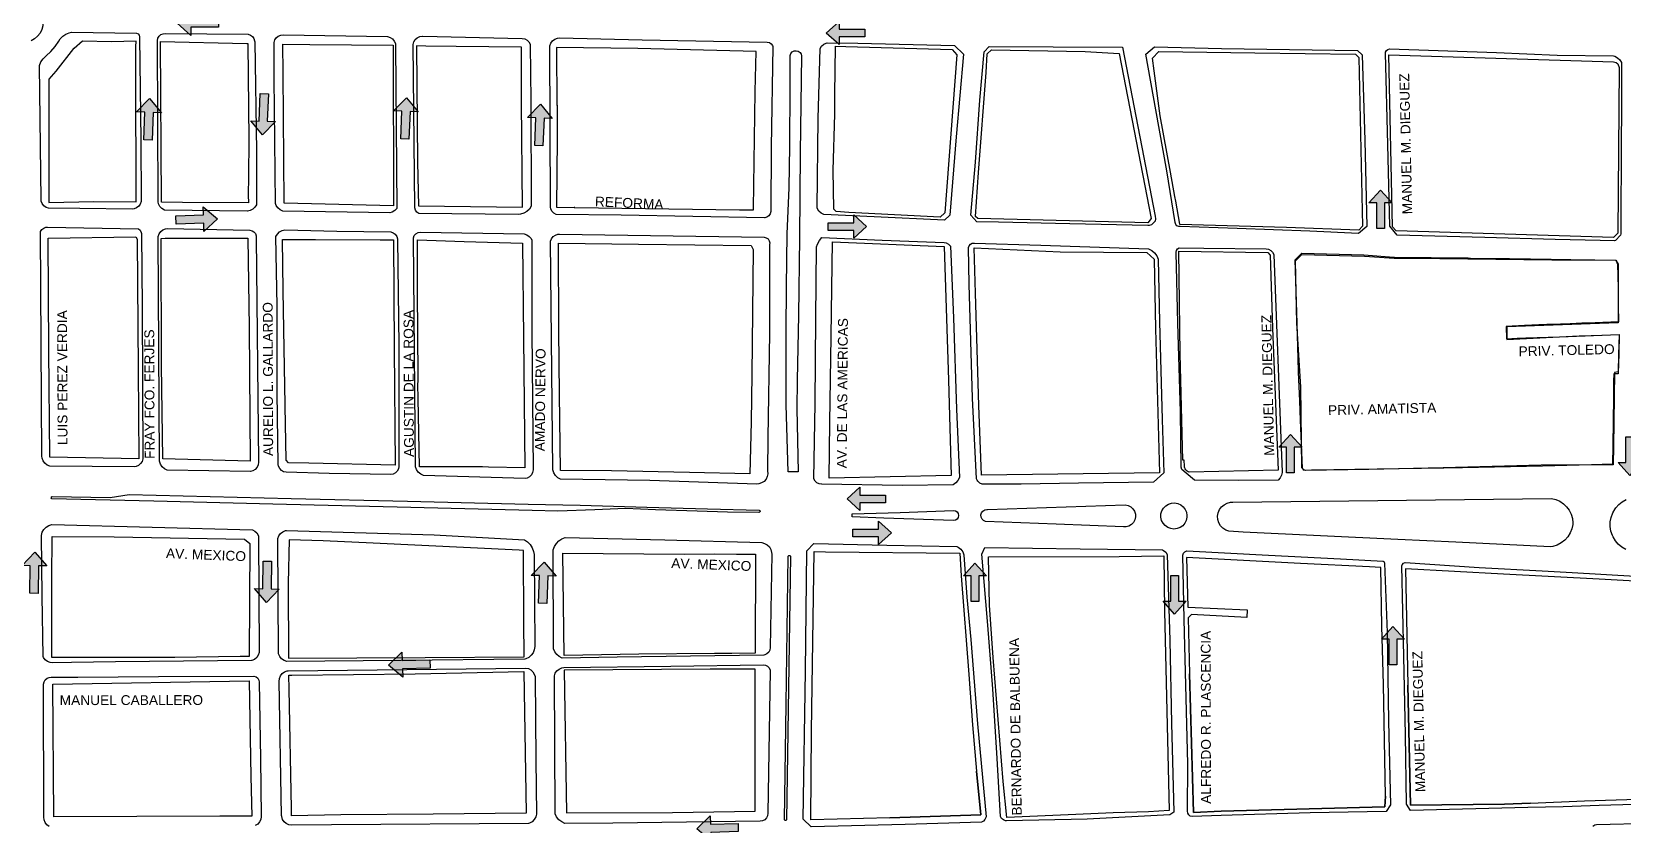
# Model space of a CAD drawing. Header units: metres. Extents: x 668617 to 675126, y 2286318 to 2293677.
# Drawn here: x 672761 to 673570, y 2291680 to 2292084 of the extents above; entities that cross this region are included whole.
import ezdxf

# ---------------------------------------------------------------- set-up
doc = ezdxf.new("R2010")
doc.units = ezdxf.units.M
doc.header["$MEASUREMENT"] = 0
for name, color, linetype in [('0_SENTIDO-VIAL', 30, 'Continuous'), ('DMTG-BANQUETA', 252, 'Continuous'), ('DMTG-CAMELLON', 252, 'Continuous'), ('DMTG-GLORIETA', 252, 'Continuous'), ('DMTG-MANZANA', 253, 'Continuous'), ('DMTG-NOM-CALLES', 251, 'Continuous'), ('DMTG-TRAZA-BASE', 7, 'Continuous'), ('DMTG_SECCIONES_VIALES', 250, 'Continuous')]:
    doc.layers.add(name, color=color, linetype=linetype)
doc.styles.get("Standard").update_dxf_attribs({"font": 'arial.ttf'})

# ---------------------------------------------------------------- blocks, each defined once
blk = doc.blocks.new('traza_base_proyecto')
at = {"layer": '0_SENTIDO-VIAL'}
for points in [[(1298.88, -565.04), (1284.83, -565.03), (1284.83, -569.24), (1277.81, -562.91), (1284.84, -556.6), (1284.83, -560.81), (1298.88, -560.83)], [(1627.63, -569.9), (1614.56, -569.9), (1614.56, -573.82), (1608.03, -567.94), (1614.56, -562.05), (1614.56, -565.98), (1627.63, -565.98)], [(1627.63, -569.9), (1614.56, -569.9), (1614.56, -573.82), (1608.03, -567.94), (1614.56, -562.05), (1614.56, -565.98), (1627.63, -565.98)], [(1324.21, -598.86), (1323.68, -612.89), (1327.89, -613.06), (1321.3, -619.83), (1315.26, -612.57), (1319.47, -612.73), (1320, -598.7)], [(1260.81, -622.31), (1261.35, -608.27), (1257.14, -608.11), (1263.72, -601.33), (1269.77, -608.59), (1265.56, -608.43), (1265.02, -622.47)], [(1391.53, -621.83), (1392.06, -607.8), (1387.85, -607.63), (1394.44, -600.86), (1400.49, -608.12), (1396.28, -607.96), (1395.74, -621.99)], [(1459.7, -625.13), (1460.24, -611.09), (1456.03, -610.93), (1462.61, -604.15), (1468.66, -611.41), (1464.45, -611.25), (1463.91, -625.29)], [(1888.02, -667.52), (1888.02, -654.45), (1884.1, -654.45), (1889.98, -647.92), (1895.86, -654.45), (1891.94, -654.45), (1891.94, -667.52)], [(1888.02, -667.52), (1888.02, -654.45), (1884.1, -654.45), (1889.98, -647.92), (1895.86, -654.45), (1891.94, -654.45), (1891.94, -667.52)], [(1277.15, -660.98), (1291.19, -660.56), (1291.06, -656.35), (1298.27, -662.46), (1291.44, -668.98), (1291.32, -664.77), (1277.28, -665.19)], [(1608.92, -664.49), (1621.99, -664.49), (1621.99, -660.56), (1628.53, -666.45), (1621.99, -672.33), (1621.99, -668.41), (1608.92, -668.41)], [(1608.92, -664.49), (1621.99, -664.49), (1621.99, -660.56), (1628.53, -666.45), (1621.99, -672.33), (1621.99, -668.41), (1608.92, -668.41)], [(1842.19, -791.91), (1842.19, -778.84), (1838.27, -778.84), (1844.15, -772.3), (1850.03, -778.84), (1846.11, -778.84), (1846.11, -791.91)], [(1842.19, -791.91), (1842.19, -778.84), (1838.27, -778.84), (1844.15, -772.3), (1850.03, -778.84), (1846.11, -778.84), (1846.11, -791.91)], [(2018.72, -773.55), (2018.72, -786.62), (2022.64, -786.62), (2016.76, -793.15), (2010.88, -786.62), (2014.8, -786.62), (2014.8, -773.55)], [(2018.72, -773.55), (2018.72, -786.62), (2022.64, -786.62), (2016.76, -793.15), (2010.88, -786.62), (2014.8, -786.62), (2014.8, -773.55)], [(1638.22, -807.05), (1625.15, -807.05), (1625.15, -810.97), (1618.62, -805.09), (1625.15, -799.21), (1625.15, -803.13), (1638.22, -803.13)], [(1638.22, -807.05), (1625.15, -807.05), (1625.15, -810.97), (1618.62, -805.09), (1625.15, -799.21), (1625.15, -803.13), (1638.22, -803.13)], [(1621.53, -820.44), (1634.6, -820.44), (1634.6, -816.51), (1641.14, -822.4), (1634.6, -828.28), (1634.6, -824.36), (1621.53, -824.36)], [(1621.53, -820.44), (1634.6, -820.44), (1634.6, -816.51), (1641.14, -822.4), (1634.6, -828.28), (1634.6, -824.36), (1621.53, -824.36)], [(1202.89, -853.18), (1203.11, -839.14), (1198.9, -839.07), (1205.33, -832.15), (1211.54, -839.27), (1207.32, -839.2), (1207.11, -853.25)], [(1325.82, -836.88), (1325.56, -850.92), (1329.78, -851), (1323.33, -857.91), (1317.14, -850.77), (1321.35, -850.85), (1321.6, -836.8)], [(1461.63, -858.23), (1462.16, -844.19), (1457.95, -844.03), (1464.54, -837.25), (1470.58, -844.51), (1466.37, -844.35), (1465.84, -858.39)], [(1681.68, -857.4), (1681.68, -844.33), (1677.75, -844.33), (1683.64, -837.8), (1689.52, -844.33), (1685.6, -844.33), (1685.6, -857.4)], [(1681.68, -857.4), (1681.68, -844.33), (1677.75, -844.33), (1683.64, -837.8), (1689.52, -844.33), (1685.6, -844.33), (1685.6, -857.4)], [(1787.2, -844.1), (1787.2, -857.17), (1791.12, -857.17), (1785.23, -863.71), (1779.35, -857.17), (1783.27, -857.17), (1783.27, -844.1)], [(1787.2, -844.1), (1787.2, -857.17), (1791.12, -857.17), (1785.23, -863.71), (1779.35, -857.17), (1783.27, -857.17), (1783.27, -844.1)], [(1894.3, -889.65), (1894.3, -876.58), (1890.38, -876.58), (1896.26, -870.05), (1902.14, -876.58), (1898.22, -876.58), (1898.22, -889.65)], [(1894.3, -889.65), (1894.3, -876.58), (1890.38, -876.58), (1896.26, -870.05), (1902.14, -876.58), (1898.22, -876.58), (1898.22, -889.65)], [(1406.46, -891.2), (1392.42, -891.62), (1392.55, -895.83), (1385.34, -889.72), (1392.17, -883.19), (1392.29, -887.41), (1406.33, -886.99)], [(1563.26, -974.5), (1549.22, -974.92), (1549.35, -979.14), (1542.14, -973.03), (1548.97, -966.5), (1549.1, -970.71), (1563.14, -970.29)]]:
    blk.add_hatch(color=256, dxfattribs=at).paths.add_polyline_path(points)
for points in [[(1298.88, -565.04), (1284.83, -565.03), (1284.83, -569.24), (1277.81, -562.91), (1284.84, -556.6), (1284.83, -560.81), (1298.88, -560.83)], [(1614.56, -569.9), (1614.56, -573.82), (1608.03, -567.94), (1614.56, -562.05), (1614.56, -565.98), (1627.63, -565.98), (1627.63, -569.9)], [(1324.21, -598.86), (1323.68, -612.89), (1327.89, -613.06), (1321.3, -619.83), (1315.26, -612.57), (1319.47, -612.73), (1320, -598.7)], [(1260.81, -622.31), (1261.35, -608.27), (1257.14, -608.11), (1263.72, -601.33), (1269.77, -608.59), (1265.56, -608.43), (1265.02, -622.47)], [(1391.53, -621.83), (1392.06, -607.8), (1387.85, -607.63), (1394.44, -600.86), (1400.49, -608.12), (1396.28, -607.96), (1395.74, -621.99)], [(1459.7, -625.13), (1460.24, -611.09), (1456.03, -610.93), (1462.61, -604.15), (1468.66, -611.41), (1464.45, -611.25), (1463.91, -625.29)], [(1891.94, -667.52), (1888.02, -667.52), (1888.02, -654.45), (1884.1, -654.45), (1889.98, -647.92), (1895.86, -654.45), (1891.94, -654.45)], [(1277.15, -660.98), (1291.19, -660.56), (1291.06, -656.35), (1298.27, -662.46), (1291.44, -668.98), (1291.32, -664.77), (1277.28, -665.19)], [(1621.99, -664.49), (1621.99, -660.56), (1628.53, -666.45), (1621.99, -672.33), (1621.99, -668.41), (1608.92, -668.41), (1608.92, -664.49)], [(1846.11, -791.91), (1842.19, -791.91), (1842.19, -778.84), (1838.27, -778.84), (1844.15, -772.3), (1850.03, -778.84), (1846.11, -778.84)], [(2018.72, -786.62), (2022.64, -786.62), (2016.76, -793.15), (2010.88, -786.62), (2014.8, -786.62), (2014.8, -773.55), (2018.72, -773.55)], [(1625.15, -807.05), (1625.15, -810.97), (1618.62, -805.09), (1625.15, -799.21), (1625.15, -803.13), (1638.22, -803.13), (1638.22, -807.05)], [(1634.6, -820.44), (1634.6, -816.51), (1641.14, -822.4), (1634.6, -828.28), (1634.6, -824.36), (1621.53, -824.36), (1621.53, -820.44)], [(1203.11, -839.14), (1198.9, -839.07), (1205.33, -832.15), (1211.54, -839.27), (1207.32, -839.2), (1207.11, -853.25), (1202.89, -853.18)], [(1325.56, -850.92), (1329.78, -851), (1323.33, -857.91), (1317.14, -850.77), (1321.35, -850.85), (1321.6, -836.8), (1325.82, -836.88)], [(1462.16, -844.19), (1457.95, -844.03), (1464.54, -837.25), (1470.58, -844.51), (1466.37, -844.35), (1465.84, -858.39), (1461.63, -858.23)], [(1685.6, -857.4), (1681.68, -857.4), (1681.68, -844.33), (1677.75, -844.33), (1683.64, -837.8), (1689.52, -844.33), (1685.6, -844.33)], [(1783.27, -844.1), (1787.2, -844.1), (1787.2, -857.17), (1791.12, -857.17), (1785.23, -863.71), (1779.35, -857.17), (1783.27, -857.17)], [(1898.22, -889.65), (1894.3, -889.65), (1894.3, -876.58), (1890.38, -876.58), (1896.26, -870.05), (1902.14, -876.58), (1898.22, -876.58)], [(1392.55, -895.83), (1385.34, -889.72), (1392.17, -883.19), (1392.29, -887.41), (1406.33, -886.99), (1406.46, -891.2), (1392.42, -891.62)], [(1563.26, -974.5), (1549.22, -974.92), (1549.35, -979.14), (1542.14, -973.03), (1548.97, -966.5), (1549.1, -970.71), (1563.14, -970.29)]]:
    blk.add_lwpolyline(points, close=True, dxfattribs=at)
at = {"layer": 'DMTG-BANQUETA', "linetype": 'Continuous', "lineweight": 25}
for points in [[(1255.91, -657.45, 0), (1254.91, -657.56, 0), (1228.32, -657.31, 0), (1212.44, -657.17, 0), (1211.13, -656.69, 0), (1210.02, -655.87, 0), (1209.19, -654.76, 0), (1208.7, -653.46, 0), (1208.62, -652.94, 0), (1207.79, -584.48, 0), (1208.52, -582.67, 0), (1209.61, -581.04, 0), (1211, -579.67, 0), (1211.14, -579.56, 0), (1213.59, -577.36, 0), (1215.76, -574.87, 0), (1217.63, -572.16, 0), (1218.34, -570.91, 0), (1219.62, -569.55, 0), (1221.16, -568.49, 0), (1222.89, -567.78, 0), (1224.12, -567.52, 0), (1257.11, -567.99, 0), (1257.94, -568.36, 0), (1258.5, -569.04, 0), (1258.72, -569.91, 0), (1258.71, -570.19, 0), (1259.29, -622.47, 0), (1259.46, -653.72, 0), (1259.03, -655.01, 0), (1258.25, -656.12, 0), (1257.19, -656.96, 0)], [(1313.62, -658.57, 0), (1313.47, -658.58, 0), (1271.3, -658.1, 0), (1270.06, -657.34, 0), (1269.07, -656.27, 0), (1268.4, -654.98, 0), (1268.13, -653.83, 0), (1267.76, -571.77, 0), (1268, -570.58, 0), (1268.6, -569.53, 0), (1269.52, -568.74, 0), (1270.64, -568.28, 0), (1271.85, -568.22, 0), (1271.89, -568.22, 0), (1313.97, -568.57, 0), (1315.15, -568.95, 0), (1316.15, -569.69, 0), (1316.86, -570.7, 0), (1317.22, -571.87, 0), (1317.25, -572.49, 0), (1318.11, -628.16, 0), (1318.13, -655.41, 0), (1317.38, -656.65, 0), (1316.32, -657.62, 0), (1315.03, -658.29, 0)], [(1387.23, -659.07, 0), (1385.94, -659.43, 0), (1331.6, -658.71, 0), (1330.21, -658.01, 0), (1329.05, -656.97, 0), (1328.19, -655.68, 0), (1327.84, -654.79, 0), (1327.19, -590.87, 0), (1327.1, -572.71, 0), (1327.48, -571.44, 0), (1328.22, -570.34, 0), (1329.26, -569.51, 0), (1330.49, -569.02, 0), (1331.66, -568.91, 0), (1384.84, -569.76, 0), (1386.19, -570.17, 0), (1387.32, -570.94, 0), (1388.22, -572, 0), (1388.8, -573.28, 0), (1388.95, -574.04, 0), (1389.6, -657.25, 0), (1388.54, -658.32, 0)], [(1452.44, -660.12, 0), (1451.23, -660.27, 0), (1400.69, -659.84, 0), (1399.69, -659.08, 0), (1399, -658.05, 0), (1398.69, -656.86, 0), (1398.65, -656.73, 0), (1397.85, -573.8, 0), (1398.2, -572.46, 0), (1398.94, -571.27, 0), (1399.95, -570.34, 0), (1401.2, -569.74, 0), (1402.57, -569.52, 0), (1402.83, -569.52, 0), (1402.85, -569.52, 0), (1453.39, -570.71, 0), (1454.69, -570.95, 0), (1455.83, -571.57, 0), (1456.74, -572.5, 0), (1457.33, -573.67, 0), (1457.4, -573.9, 0), (1457.69, -602.45, 0), (1457.97, -656.12, 0), (1456.97, -657.56, 0), (1455.69, -658.75, 0), (1454.13, -659.62, 0)], [(1576.71, -661.98, 0), (1576.52, -662, 0), (1503.72, -660.72, 0), (1470.6, -660.31, 0), (1469.45, -659.71, 0), (1468.54, -658.79, 0), (1467.96, -657.62, 0), (1467.75, -656.46, 0), (1467.4, -574.46, 0), (1467.94, -573.1, 0), (1468.8, -571.93, 0), (1469.96, -571.04, 0), (1471.31, -570.5, 0), (1472.39, -570.34, 0), (1514.3, -571.33, 0), (1577.97, -572.53, 0), (1579.07, -572.8, 0), (1580.02, -573.43, 0), (1580.69, -574.34, 0), (1580.9, -574.86, 0), (1580.01, -626.03, 0), (1579.77, -658.8, 0), (1579.46, -659.95, 0), (1578.79, -660.93, 0), (1577.84, -661.62, 0)], [(1670.91, -660.67, 0), (1668.23, -663.23, 0), (1632.37, -661.53, 0), (1606.7, -660.3, 0), (1605.38, -659.62, 0), (1604.3, -658.62, 0), (1603.51, -657.37, 0), (1603.35, -656.97, 0), (1603.94, -611.43, 0), (1604.94, -575.75, 0), (1605.66, -574.57, 0), (1606.7, -573.65, 0), (1607.96, -573.06, 0), (1608.52, -572.92, 0), (1624.05, -573.12, 0), (1673.3, -574.31, 0), (1677.79, -578.75, 0), (1674.09, -620.81, 0)], [(1773.44, -665.65, 0), (1772.32, -665.97, 0), (1771.55, -665.96, 0), (1731.94, -665.12, 0), (1695.62, -664.28, 0), (1684.63, -664.02, 0), (1681.57, -660.69, 0), (1683.85, -633.62, 0), (1686.14, -602.12, 0), (1688.34, -577.44, 0), (1690.9, -574.85, 0), (1723.41, -574.97, 0), (1758.72, -575.06, 0), (1775.39, -661.22, 0), (1775.54, -662.47, 0), (1775.31, -663.66, 0)], [(1882.94, -666.51, 0), (1878.82, -670.06, 0), (1854.01, -668.85, 0), (1817.02, -667.45, 0), (1788.04, -666.47, 0), (1787.3, -666.45, 0), (1786.43, -666.07, 0), (1785.8, -665.37, 0), (1785.5, -664.48, 0), (1781.25, -638.07, 0), (1775.65, -607.12, 0), (1770.59, -578.74, 0), (1774.98, -574.98, 0), (1809.13, -575.79, 0), (1878.24, -576.76, 0), (1880.64, -579, 0), (1881.97, -622.62, 0)], [(2009.55, -673.59, 0), (2009, -673.8, 0), (2001.62, -673.58, 0), (1978.83, -673.09, 0), (1943.04, -671.98, 0), (1898.44, -670.78, 0), (1894.74, -666.23, 0), (1893.69, -624.72, 0), (1892.44, -578.12, 0), (1892.51, -577.61, 0), (1892.96, -576.8, 0), (1893.71, -576.25, 0), (1894.61, -576.07, 0), (1948.89, -577.83, 0), (1979.83, -579.21, 0), (2008.49, -579.52, 0), (2009.15, -579.74, 0), (2010.52, -580.51, 0), (2011.69, -581.6, 0), (2012.48, -582.94, 0), (2012.61, -600.04, 0), (2012.44, -630.86, 0), (2012.26, -660.26, 0), (2012.24, -670.12, 0), (2012, -670.84, 0)], [(1256.94, -788.67, 0), (1256.03, -788.85, 0), (1213.07, -788.49, 0), (1211.69, -787.87, 0), (1210.52, -786.96, 0), (1209.63, -785.74, 0), (1209.1, -784.34, 0), (1208.96, -783.4, 0), (1208.23, -668.96, 0), (1208.94, -667.95, 0), (1209.91, -667.22, 0), (1211.08, -666.84, 0), (1211.89, -666.8, 0), (1258.13, -667.54, 0), (1259.01, -668.37, 0), (1259.58, -669.47, 0), (1259.72, -670.04, 0), (1259.98, -707.53, 0), (1260.31, -784.66, 0), (1259.96, -785.99, 0), (1259.23, -787.17, 0), (1258.2, -788.08, 0)], [(1316.29, -790.83, 0), (1315.19, -791.19, 0), (1272.77, -790.46, 0), (1271.39, -789.75, 0), (1270.23, -788.71, 0), (1269.38, -787.42, 0), (1268.88, -785.94, 0), (1268.83, -785.66, 0), (1268.11, -671.56, 0), (1268.6, -670.21, 0), (1269.44, -669.05, 0), (1270.56, -668.17, 0), (1271.89, -667.62, 0), (1272.71, -667.49, 0), (1314.77, -668.37, 0), (1315.9, -668.58, 0), (1316.89, -669.16, 0), (1317.62, -670.03, 0), (1318.01, -671.11, 0), (1318.05, -671.96, 0), (1319.26, -786.33, 0), (1319.03, -787.73, 0), (1318.44, -789.01, 0), (1317.49, -790.07, 0)], [(1387.75, -792.46, 0), (1386.56, -792.65, 0), (1355.11, -792.2, 0), (1333.23, -791.53, 0), (1331.97, -791.27, 0), (1330.84, -790.62, 0), (1329.96, -789.69, 0), (1329.41, -788.53, 0), (1329.24, -787.52, 0), (1328.66, -751.07, 0), (1328.64, -707.01, 0), (1328.05, -671.6, 0), (1328.79, -670.29, 0), (1329.85, -669.21, 0), (1331.15, -668.46, 0), (1332.56, -668.07, 0), (1359.09, -668.87, 0), (1386.52, -669.12, 0), (1387.74, -669.6, 0), (1388.77, -670.4, 0), (1389.51, -671.48, 0), (1389.9, -672.73, 0), (1389.94, -673.05, 0), (1390.5, -727.05, 0), (1390.54, -788.62, 0), (1390.34, -789.87, 0), (1389.77, -791, 0), (1388.87, -791.87, 0)], [(1455.84, -794.49, 0), (1454.84, -794.72, 0), (1403.16, -793.25, 0), (1401.71, -792.5, 0), (1400.48, -791.43, 0), (1399.54, -790.09, 0), (1399.01, -788.77, 0), (1397.96, -672.24, 0), (1398.44, -671.1, 0), (1399.27, -670.16, 0), (1400.35, -669.54, 0), (1401.52, -669.29, 0), (1454.31, -670.21, 0), (1455.69, -670.66, 0), (1456.9, -671.47, 0), (1457.86, -672.57, 0), (1458.27, -673.32, 0), (1458.31, -719.87, 0), (1458.87, -790.37, 0), (1458.61, -791.7, 0), (1457.98, -792.87, 0), (1457.03, -793.85, 0)], [(1573.69, -797.47, 0), (1572.76, -797.56, 0), (1518.19, -795.79, 0), (1472.77, -795.12, 0), (1471.38, -794.32, 0), (1470.23, -793.19, 0), (1469.4, -791.82, 0), (1468.94, -790.28, 0), (1468.89, -790.07, 0), (1467.81, -673.92, 0), (1468.3, -672.66, 0), (1469.13, -671.6, 0), (1470.24, -670.82, 0), (1471.53, -670.4, 0), (1472.23, -670.34, 0), (1576.45, -671.85, 0), (1577.51, -672.12, 0), (1578.41, -672.76, 0), (1579.02, -673.67, 0), (1579.28, -674.74, 0), (1579.21, -675.53, 0), (1579.11, -720.78, 0), (1578.36, -773.94, 0), (1578.19, -790.78, 0), (1578.3, -792.27, 0), (1578.02, -793.74, 0), (1577.36, -795.08, 0), (1576.37, -796.2, 0), (1575.11, -797.01, 0)], [(1673.97, -796.95, 0), (1672.65, -797.94, 0), (1646.54, -798.34, 0), (1605.81, -797.67, 0), (1605.65, -797.67, 0), (1604.39, -797.48, 0), (1603.24, -796.9, 0), (1602.33, -796, 0), (1601.73, -794.87, 0), (1602.36, -756.46, 0), (1602.73, -713.35, 0), (1603.02, -676.74, 0), (1603.52, -675.35, 0), (1604.51, -673.61, 0), (1605.82, -672.1, 0), (1636.44, -673.45, 0), (1668.02, -674.52, 0), (1669, -674.79, 0), (1670.24, -675.48, 0), (1671.24, -676.49, 0), (1672.71, -712.85, 0), (1674.27, -759.47, 0), (1675.73, -794.26, 0), (1675.02, -795.69, 0)], [(1707.15, -797.56, 0), (1687.27, -797.69, 0), (1686.07, -797.04, 0), (1685.1, -796.08, 0), (1684.79, -795.6, 0), (1684.44, -794.94, 0), (1682.45, -753.87, 0), (1680.72, -695.76, 0), (1680.33, -677.19, 0), (1680.69, -676.21, 0), (1681.38, -675.43, 0), (1682.31, -674.96, 0), (1683.35, -674.87, 0), (1683.45, -674.87, 0), (1717.19, -675.96, 0), (1771.9, -677.73, 0), (1773.55, -678.62, 0), (1774.97, -679.87, 0), (1776.1, -681.37, 0), (1776.89, -683.08, 0), (1776.9, -683.12, 0), (1777.6, -715.05, 0), (1778.94, -764.62, 0), (1779.8, -791.86, 0), (1774.41, -796.62, 0), (1736.39, -797.05, 0)], [(1837.9, -795.52, 0), (1817.94, -795.78, 0), (1795.28, -795.56, 0), (1791.09, -792.02, 0), (1788.94, -790.09, 0), (1788.49, -788.98, 0), (1788.2, -760.79, 0), (1786.85, -715.59, 0), (1785.98, -679.62, 0), (1785.98, -679.56, 0), (1786.15, -678.6, 0), (1786.69, -677.79, 0), (1787.5, -677.25, 0), (1800.09, -677.48, 0), (1831.84, -677.8, 0), (1832.94, -678.01, 0), (1834.12, -678.61, 0), (1835.08, -679.53, 0), (1835.73, -680.7, 0), (1839.52, -783.11, 0), (1839.94, -791.08, 0), (1839.91, -791.6, 0), (1839.6, -793.07, 0), (1838.91, -794.41, 0)], [(1953.91, -717.31, 0), (1954.1, -723.56, 0), (1959.56, -723.35, 0), (1963.94, -723.18, 0), (1980.93, -722.53, 0), (1990.96, -722.14, 0), (1997.04, -721.9, 0), (2002.58, -721.69, 0), (2011.31, -721.35, 0), (2011.11, -731.33, 0), (2011, -736.42, 0), (2010.9, -741.18, 0), (2010.89, -741.37, 0), (2008.57, -741.41, 0), (2008.53, -745.32, 0), (2008.42, -753.37, 0), (2008.12, -777.87, 0), (2007.99, -787.44, 0), (1997.29, -787.72, 0), (1972.29, -788.37, 0), (1931.63, -789.27, 0), (1922.18, -789.42, 0), (1876.88, -790.17, 0), (1866.18, -790.35, 0), (1854.77, -790.54, 0), (1850.94, -790.61, 0), (1850.28, -789.44, 0), (1849.28, -765.08, 0), (1848.87, -755.27, 0), (1848.26, -740.58, 0), (1848.26, -740.24, 0), (1848.06, -733.62, 0), (1847.89, -727.91, 0), (1847.52, -715.58, 0), (1846.55, -683.41, 0), (1849.98, -680.02, 0), (1881.54, -680.88, 0), (1896.81, -682.12, 0), (1897.01, -682.13, 0), (1934.56, -682.47, 0), (1935.77, -682.48, 0), (1955.61, -682.79, 0), (1960.4, -682.86, 0), (1966.21, -682.96, 0), (1976.72, -683.13, 0), (1986.75, -683.27, 0), (1993.69, -683.37, 0), (1998.97, -683.45, 0), (2009.69, -683.61, 0), (2010.58, -685.66, 0), (2010.7, -691.72, 0), (2010.8, -697.79, 0), (2010.81, -697.96, 0), (2010.86, -701.56, 0), (2010.93, -706.54, 0), (2011.04, -715.02, 0), (1995.08, -715.61, 0), (1992.41, -715.7, 0), (1986.44, -715.92, 0), (1981.5, -716.1, 0), (1974.51, -716.4, 0), (1970.52, -716.58, 0), (1963.13, -716.9, 0)], [(1224.09, -888.43, 0), (1214.63, -888.56, 0), (1213.19, -888.4, 0), (1211.85, -887.86, 0), (1210.7, -886.97, 0), (1209.84, -885.8, 0), (1209.58, -885.26, 0), (1209.18, -854.42, 0), (1208.79, -823.66, 0), (1209.21, -822.1, 0), (1210, -820.68, 0), (1211.11, -819.5, 0), (1212.48, -818.62, 0), (1214.01, -818.12, 0), (1316.19, -820.87, 0), (1317.39, -821.5, 0), (1318.36, -822.44, 0), (1319.02, -823.62, 0), (1319.19, -824.1, 0), (1319.58, -883.33, 0), (1319.09, -884.69, 0), (1318.26, -885.87, 0), (1317.13, -886.79, 0), (1315.81, -887.37, 0), (1315.61, -887.42, 0), (1246.44, -888.12, 0)], [(1391.72, -887.3, 0), (1333.59, -887.92, 0), (1332.19, -887.41, 0), (1330.97, -886.56, 0), (1330.02, -885.4, 0), (1329.41, -884.04, 0), (1329.33, -883.74, 0), (1328.97, -825.3, 0), (1329.48, -823.92, 0), (1330.35, -822.73, 0), (1331.51, -821.82, 0), (1332.86, -821.25, 0), (1333.47, -821.12, 0), (1408.59, -823.33, 0), (1454.47, -825.87, 0), (1456.08, -826.98, 0), (1457.44, -828.4, 0), (1458.46, -830.05, 0), (1459.13, -831.87, 0), (1459.39, -833.37, 0), (1459.72, -880.32, 0), (1459.49, -881.93, 0), (1458.88, -883.44, 0), (1457.94, -884.75, 0), (1456.69, -885.79, 0), (1455.21, -886.5, 0), (1454.73, -886.62, 0)], [(1501.69, -885.73, 0), (1473.63, -886.12, 0), (1472.14, -885.41, 0), (1470.87, -884.36, 0), (1469.88, -883.04, 0), (1469.24, -881.52, 0), (1469.21, -881.42, 0), (1469.11, -831.12, 0), (1469.73, -829.37, 0), (1470.72, -827.8, 0), (1472.01, -826.47, 0), (1473.57, -825.44, 0), (1475.16, -824.8, 0), (1525.81, -826, 0), (1575.19, -827.37, 0), (1576.66, -827.76, 0), (1577.98, -828.51, 0), (1579.06, -829.58, 0), (1579.83, -830.87, 0), (1580.23, -832.36, 0), (1580.28, -833.21, 0), (1579.5, -880.83, 0), (1579.31, -882.05, 0), (1578.74, -883.15, 0), (1577.86, -884, 0), (1576.74, -884.54, 0), (1576.28, -884.62, 0)], [(1648.19, -970.9, 0), (1600.36, -972.05, 0), (1596.19, -968.1, 0), (1597.39, -892.82, 0), (1598.06, -831.51, 0), (1601.62, -827.76, 0), (1638.85, -828.72, 0), (1674.47, -829.29, 0), (1675.19, -829.69, 0), (1676.44, -830.76, 0), (1677.44, -832.11, 0), (1678.06, -833.65, 0), (1679.53, -855.18, 0), (1681.51, -876.61, 0), (1684.94, -919.7, 0), (1689.27, -966.94, 0), (1689.19, -967.34, 0), (1688.73, -968.37, 0), (1687.94, -969.17, 0), (1686.94, -969.62, 0)], [(1740.65, -968.22, 0), (1699.65, -968.97, 0), (1699.26, -968.93, 0), (1698.15, -968.53, 0), (1697.23, -967.79, 0), (1696.61, -966.79, 0), (1695.03, -937.28, 0), (1692.74, -901.85, 0), (1690.19, -869.37, 0), (1687.19, -833.25, 0), (1688.72, -829.79, 0), (1737.14, -830.59, 0), (1779.1, -831.12, 0), (1779.61, -831.37, 0), (1780.69, -832.25, 0), (1781.46, -833.37, 0), (1782.82, -877.17, 0), (1783.61, -919.25, 0), (1784.79, -964.51, 0), (1782.82, -966.02, 0)], [(1808.88, -966.22, 0), (1794.07, -966.85, 0), (1793.13, -966.59, 0), (1792.37, -965.97, 0), (1791.91, -965.1, 0), (1791.84, -964.12, 0), (1791.84, -964.11, 0), (1791.87, -940, 0), (1790.1, -866.52, 0), (1789.32, -833.78, 0), (1789.74, -832.78, 0), (1790.49, -831.99, 0), (1791.4, -831.54, 0), (1833, -833.77, 0), (1869.54, -835.62, 0), (1891.27, -836.73, 0), (1891.79, -837.21, 0), (1891.99, -837.77, 0), (1893.27, -873.16, 0), (1894.1, -918.43, 0), (1895.07, -960.9, 0), (1892.9, -964.17, 0), (1854.14, -964.99, 0)], [(1499.46, -970.15, 0), (1475.05, -970.31, 0), (1473.44, -969.55, 0), (1471.99, -968.44, 0), (1470.84, -967.05, 0), (1470.04, -965.5, 0), (1469.69, -895.26, 0), (1470.15, -893.87, 0), (1470.98, -892.66, 0), (1472.11, -891.71, 0), (1473.45, -891.1, 0), (1474.47, -890.9, 0), (1528.94, -890.29, 0), (1575.85, -889.65, 0), (1577.03, -889.79, 0), (1578.1, -890.31, 0), (1578.94, -891.16, 0), (1579.46, -892.23, 0), (1579.5, -892.4, 0), (1579.05, -923.5, 0), (1578.35, -965.15, 0), (1578.16, -966.4, 0), (1577.6, -967.54, 0), (1576.71, -968.44, 0), (1575.58, -969.03, 0), (1574.45, -969.23, 0)], [(1356.34, -971.07, 0), (1336.05, -971.22, 0), (1334.63, -971, 0), (1333.33, -970.4, 0), (1332.24, -969.46, 0), (1331.44, -968.26, 0), (1331.01, -966.87, 0), (1330.95, -966.34, 0), (1329.77, -897.99, 0), (1329.89, -896.56, 0), (1330.4, -895.22, 0), (1331.26, -894.07, 0), (1332.4, -893.19, 0), (1333.74, -892.67, 0), (1334.22, -892.58, 0), (1455.09, -891.27, 0), (1456.46, -891.52, 0), (1457.71, -892.15, 0), (1458.74, -893.1, 0), (1459.48, -894.29, 0), (1459.85, -895.59, 0), (1460.35, -937.87, 0), (1460.54, -965.56, 0), (1460.19, -967.03, 0), (1459.44, -968.36, 0), (1458.36, -969.45, 0), (1457.05, -970.23, 0), (1456.46, -970.44, 0)]]:
    blk.add_polyline3d(points, close=True, dxfattribs=at)
for points in [[(2031.19, -960.36, 0), (2001.27, -961.2, 0), (1982.94, -961.8, 0), (1964.98, -962.16, 0), (1905.2, -963.78, 0), (1903.23, -960.54, 0), (1902.65, -925.28, 0), (1901.88, -885.32, 0), (1900.73, -839.27, 0), (1901, -838.6, 0), (1901.66, -837.87, 0), (1902.55, -837.49, 0), (1940.14, -840.01, 0), (1972.27, -841.73, 0), (1987.47, -842.52, 0), (2019.52, -844.37, 0)], [(1212.64, -971.9, 0), (1211.5, -971, 0), (1210.63, -969.82, 0), (1210.12, -968.46, 0), (1209.99, -967.18, 0), (1209.84, -899.37, 0), (1210.09, -898.21, 0), (1210.72, -897.18, 0), (1211.64, -896.42, 0), (1212.76, -896, 0), (1213.79, -895.95, 0), (1227.34, -895.84, 0), (1268.33, -895.54, 0), (1316.88, -895.34, 0), (1317.94, -895.7, 0), (1318.79, -896.4, 0), (1319.34, -897.36, 0), (1319.52, -898.45, 0), (1320.19, -937.33, 0), (1320.6, -966.83, 0), (1320.36, -968.26, 0), (1319.73, -969.57, 0), (1318.78, -970.65, 0), (1317.56, -971.44, 0)], [(1998.03, -971.69, 0), (1999.01, -971.11, 0), (1999.89, -970.93, 0), (2027.51, -970.2, 0), (2047.98, -969.72, 0), (2080.34, -968.82, 0), (2082.03, -969.18, 0), (2083.21, -970.12, 0), (2083.74, -971.37, 0)]]:
    blk.add_polyline3d(points, dxfattribs=at)
at = {"layer": 'DMTG-CAMELLON', "linetype": 'Continuous', "lineweight": 25}
for points in [[(1593.05, -759.21, 0), (1593.79, -791.34, 0), (1588.69, -791.3, 0), (1587.6, -757.29, 0), (1587.69, -719.67, 0), (1587.85, -697.08, 0), (1588.14, -670.12, 0), (1589.06, -646.7, 0), (1589.44, -625.52, 0), (1589.6, -595.62, 0), (1589.65, -579.41, 0), (1590.01, -578.37, 0), (1590.71, -577.57, 0), (1591.66, -577.05, 0), (1592.73, -576.92, 0), (1593.77, -577.18, 0), (1594.69, -577.8, 0), (1595.27, -578.69, 0), (1595.46, -579.33, 0), (1594.78, -628.87, 0), (1594.48, -672.25, 0), (1593.82, -711.53, 0), (1593.28, -744.62, 0)], [(1253.33, -802.79, 0), (1335.76, -804.86, 0), (1394.98, -806.22, 0), (1456.44, -807.82, 0), (1482.77, -808.37, 0), (1516.66, -809.29, 0), (1547.52, -810.1, 0), (1573.83, -810.77, 0), (1574.25, -811.05, 0), (1574.34, -811.54, 0), (1574.06, -811.95, 0), (1573.63, -812.05, 0), (1557.69, -811.81, 0), (1542.39, -811.33, 0), (1521.13, -810.61, 0), (1505.8, -810.07, 0), (1490.29, -810.66, 0), (1471.51, -811.31, 0), (1458.33, -810.96, 0), (1396.71, -809.45, 0), (1326.44, -807.81, 0), (1265.94, -806.21, 0), (1213.98, -805.01, 0), (1213.8, -804.51, 0), (1214, -804.01, 0), (1214.3, -803.82, 0), (1243.7, -804.42, 0)], [(1760.5, -819.33, 0), (1759.19, -819.36, 0), (1725.04, -818.02, 0), (1689.09, -816.62, 0), (1688.07, -816.19, 0), (1687.27, -815.42, 0), (1686.8, -814.41, 0), (1686.7, -813.3, 0), (1687.01, -812.23, 0), (1687.66, -811.34, 0), (1688.6, -810.73, 0), (1689.69, -810.49, 0), (1689.96, -810.49, 0), (1760.09, -808.12, 0), (1761.56, -808.42, 0), (1762.9, -809.1, 0), (1764.01, -810.1, 0), (1764.82, -811.37, 0), (1765.26, -812.8, 0), (1765.32, -814.29, 0), (1764.98, -815.75, 0), (1764.25, -817.07, 0), (1763.23, -818.15, 0), (1761.95, -818.92, 0)], [(1977.69, -829.32, 0), (1976.4, -829.56, 0), (1928.26, -827.2, 0), (1898.69, -825.79, 0), (1820.16, -822.08, 0), (1812.86, -821.62, 0), (1811.23, -821.03, 0), (1809.79, -820.07, 0), (1808.6, -818.8, 0), (1807.73, -817.3, 0), (1807.22, -815.62, 0), (1807.11, -813.91, 0), (1807.4, -812.19, 0), (1808.07, -810.59, 0), (1809.08, -809.18, 0), (1810.4, -808.05, 0), (1811.94, -807.24, 0), (1813.6, -806.8, 0), (1814.87, -806.73, 0), (1976.89, -804.99, 0), (1979.07, -805.47, 0), (1981.13, -806.34, 0), (1983, -807.55, 0), (1984.63, -809.08, 0), (1985.96, -810.87, 0), (1986.95, -812.87, 0), (1987.56, -815.03, 0), (1987.79, -817.25, 0), (1987.77, -818.07, 0), (1987.3, -820.32, 0), (1986.44, -822.45, 0), (1985.23, -824.37, 0), (1983.7, -826.1, 0), (1981.89, -827.52, 0), (1979.87, -828.61, 0)], [(1673.69, -815.96, 0), (1672.73, -816.12, 0), (1637.34, -814.87, 0), (1621.25, -814.26, 0), (1621.26, -812.76, 0), (1645.63, -811.97, 0), (1672.82, -810.95, 0), (1673.81, -811.17, 0), (1674.64, -811.75, 0), (1675.19, -812.61, 0), (1675.35, -813.61, 0), (1675.12, -814.6, 0), (1674.54, -815.42, 0)], [(1587.75, -968.53, 0), (1587.5, -968.86, 0), (1587.08, -968.84, 0), (1586.85, -968.5, 0), (1586.85, -968.43, 0), (1587.57, -909.54, 0), (1588.56, -834.32, 0), (1588.91, -833.95, 0), (1589.4, -833.94, 0), (1589.79, -834.28, 0)]]:
    blk.add_polyline3d(points, close=True, dxfattribs=at)
blk.add_polyline3d([(2014.77, -830.79, 0), (2012.75, -829.66, 0), (2010.94, -828.2, 0), (2009.44, -826.45, 0), (2008.24, -824.47, 0), (2007.94, -823.78, 0), (2007.19, -821.53, 0), (2006.81, -819.2, 0), (2006.85, -816.83, 0), (2007.28, -814.5, 0), (2008.09, -812.28, 0), (2009.27, -810.22, 0), (2009.69, -809.69, 0), (2011.19, -807.97, 0), (2012.96, -806.55, 0), (2014.97, -805.45, 0)], dxfattribs=at)
at = {"layer": 'DMTG-GLORIETA', "linetype": 'Continuous', "lineweight": 25}
blk.add_polyline3d([(1203.04, -552.9, 0), (1204.85, -553.8, 0), (1206.44, -555.03, 0), (1207.77, -556.56, 0), (1208.78, -558.32, 0), (1209.44, -560.24, 0), (1209.66, -562.24, 0), (1209.51, -564.26, 0), (1208.97, -566.21, 0), (1208.05, -568.01, 0), (1206.8, -569.6, 0), (1205.26, -570.91, 0), (1203.49, -571.87, 0)], dxfattribs=at)
blk.add_polyline3d([(1786.47, -820.26, 0), (1784.85, -820.46, 0), (1783.24, -820.26, 0), (1781.72, -819.67, 0), (1780.38, -818.73, 0), (1779.32, -817.5, 0), (1778.59, -816.05, 0), (1778.23, -814.46, 0), (1778.26, -812.83, 0), (1778.27, -812.78, 0), (1778.72, -811.21, 0), (1779.54, -809.8, 0), (1780.69, -808.62, 0), (1782.06, -807.78, 0), (1783.61, -807.28, 0), (1785.23, -807.17, 0), (1786.84, -807.47, 0), (1788.32, -808.12, 0), (1789.6, -809.15, 0), (1790.58, -810.44, 0), (1791.24, -811.94, 0), (1791.51, -813.55, 0), (1791.49, -814.46, 0), (1791.13, -816.05, 0), (1790.39, -817.5, 0), (1789.33, -818.74, 0), (1787.99, -819.67, 0)], close=True, dxfattribs=at)
at = {"layer": 'DMTG-MANZANA', "color": 8, "linetype": 'Continuous', "lineweight": 25}
for p, q in [((1849.31, -837.96), (1791.28, -834.88)), ((1791.28, -834.88), (1791.87, -860.18)), ((1884.43, -839.64), (1849.31, -837.96)), ((1890.12, -840.1), (1884.43, -839.64)), ((1890.61, -869.92), (1890.12, -840.1)), ((1791.87, -860.18), (1822.07, -861.61)), ((1793.87, -863.91), (1792.03, -865.59)), ((1792.03, -865.59), (1792.72, -894.23)), ((1821.98, -865.5), (1793.87, -863.91)), ((1822.07, -861.61), (1821.98, -865.5)), ((1891.43, -899.64), (1890.61, -869.92)), ((1571.78, -964.12), (1571.88, -891.8)), ((1792.72, -894.23), (1794.84, -964.78)), ((1892.49, -956.38), (1891.43, -899.64)), ((1808.85, -964.16), (1892.2, -961.93)), ((1892.2, -961.93), (1892.49, -956.38)), ((1794.84, -964.78), (1808.85, -964.16))]:
    blk.add_line(p, q, dxfattribs=at)
at = {"layer": 'DMTG-MANZANA', "linetype": 'Continuous', "lineweight": 25}
for points in [[(1256.99, -653.89, 0), (1256.73, -587.55, 0), (1256.72, -575.02, 0), (1256.99, -572.11, 0), (1244.35, -572.35, 0), (1229.73, -572.11, 0), (1225.42, -575.86, 0), (1225.16, -575.74, 0), (1216.03, -587.38, 0), (1212.45, -591.46, 0), (1212.53, -615.8, 0), (1212.47, -638.11, 0), (1212.53, -654.14, 0), (1235.35, -653.71, 0)], [(1256.99, -653.89, 0), (1256.73, -587.55, 0), (1256.72, -575.02, 0), (1256.99, -572.11, 0), (1244.35, -572.35, 0), (1229.73, -572.11, 0), (1225.42, -575.86, 0), (1225.16, -575.74, 0), (1216.03, -587.38, 0), (1212.45, -591.46, 0), (1212.53, -615.8, 0), (1212.47, -638.11, 0), (1212.53, -654.14, 0), (1235.35, -653.71, 0)], [(1314.26, -622.25, 0), (1314.11, -641.04, 0), (1313.95, -650.52, 0), (1314.04, -654.35, 0), (1280.52, -654.29, 0), (1269.89, -654.11, 0), (1269.29, -572.3, 0), (1313.32, -573.2, 0), (1313.76, -573.21, 0)], [(1314.26, -622.25, 0), (1314.11, -641.04, 0), (1313.95, -650.52, 0), (1314.04, -654.35, 0), (1280.52, -654.29, 0), (1269.89, -654.11, 0), (1269.29, -572.3, 0), (1313.32, -573.2, 0), (1313.76, -573.21, 0)], [(1387.76, -574.16, 0), (1387.89, -655.97, 0), (1332.23, -654.49, 0), (1331.72, -588.34, 0), (1331.75, -588.23, 0), (1331.63, -573.6, 0), (1345.26, -573.74, 0)], [(1387.76, -574.16, 0), (1387.89, -655.97, 0), (1332.23, -654.49, 0), (1331.72, -588.34, 0), (1331.75, -588.23, 0), (1331.63, -573.6, 0), (1345.26, -573.74, 0)], [(1453.47, -656.64, 0), (1452.96, -603.26, 0), (1452.91, -575.15, 0), (1419.82, -574.74, 0), (1404.27, -574.57, 0), (1399.63, -574.5, 0), (1400.14, -633.71, 0), (1400.5, -655.92, 0)], [(1453.47, -656.64, 0), (1452.96, -603.26, 0), (1452.91, -575.15, 0), (1419.82, -574.74, 0), (1404.27, -574.57, 0), (1399.63, -574.5, 0), (1400.14, -633.71, 0), (1400.5, -655.92, 0)], [(1674.45, -579.01, 0), (1668.36, -659.51, 0), (1665.98, -661.64, 0), (1619.44, -659.25, 0), (1613.03, -658.75, 0), (1611.81, -657.59, 0), (1611.6, -637.78, 0), (1612.32, -609.29, 0), (1612.42, -599.23, 0), (1612.74, -574.59, 0), (1617.98, -574.83, 0), (1672.11, -576.37, 0)], [(1674.45, -579.01, 0), (1668.36, -659.51, 0), (1665.98, -661.64, 0), (1619.44, -659.25, 0), (1613.03, -658.75, 0), (1611.81, -657.59, 0), (1611.6, -637.78, 0), (1612.32, -609.29, 0), (1612.42, -599.23, 0), (1612.74, -574.59, 0), (1617.98, -574.83, 0), (1672.11, -576.37, 0)], [(1571.82, -597.84, 0), (1571.82, -597.74, 0), (1572.31, -577.29, 0), (1512.18, -575.86, 0), (1470.82, -575.34, 0), (1471, -604.85, 0), (1471.18, -604.64, 0), (1471.04, -621.63, 0), (1470.8, -656.56, 0), (1479.8, -656.77, 0), (1480.11, -656.78, 0), (1563.89, -657.98, 0), (1570.97, -657.91, 0), (1571.03, -657.24, 0)], [(1571.82, -597.84, 0), (1571.82, -597.74, 0), (1572.31, -577.29, 0), (1512.18, -575.86, 0), (1470.82, -575.34, 0), (1471, -604.85, 0), (1471.18, -604.64, 0), (1471.04, -621.63, 0), (1470.8, -656.56, 0), (1479.8, -656.77, 0), (1480.11, -656.78, 0), (1563.89, -657.98, 0), (1570.97, -657.91, 0), (1571.03, -657.24, 0)], [(1773.35, -662.3, 0), (1771.54, -664.57, 0), (1685.06, -662.35, 0), (1683.87, -661.42, 0), (1685.41, -638.88, 0), (1689.28, -588.01, 0), (1689.93, -578.48, 0), (1692.03, -576.44, 0), (1739.7, -577.4, 0), (1757.06, -578.44, 0)], [(1773.35, -662.3, 0), (1771.54, -664.57, 0), (1685.06, -662.35, 0), (1683.87, -661.42, 0), (1685.41, -638.88, 0), (1689.28, -588.01, 0), (1689.93, -578.48, 0), (1692.03, -576.44, 0), (1739.7, -577.4, 0), (1757.06, -578.44, 0)], [(1785.4, -651.11, 0), (1783.1, -638.69, 0), (1777.79, -610.04, 0), (1774.78, -587.27, 0), (1774.03, -580.81, 0), (1777.14, -577.42, 0), (1826.01, -577.97, 0), (1877.3, -578.77, 0), (1878.92, -580.39, 0), (1880.82, -666.2, 0), (1878.85, -668.35, 0), (1842.19, -666.94, 0), (1787.85, -665.43, 0), (1787.86, -665.28, 0), (1785.85, -653.6, 0)], [(1785.4, -651.11, 0), (1783.1, -638.69, 0), (1777.79, -610.04, 0), (1774.78, -587.27, 0), (1774.03, -580.81, 0), (1777.14, -577.42, 0), (1826.01, -577.97, 0), (1877.3, -578.77, 0), (1878.92, -580.39, 0), (1880.82, -666.2, 0), (1878.85, -668.35, 0), (1842.19, -666.94, 0), (1787.85, -665.43, 0), (1787.86, -665.28, 0), (1785.85, -653.6, 0)], [(2008.51, -582.54, 0), (2009.89, -583.02, 0), (2010.63, -583.67, 0), (2011.35, -585.47, 0), (2010.67, -669.89, 0), (2008.46, -671.95, 0), (1897.89, -668.62, 0), (1896.06, -666.64, 0), (1894.19, -579.09, 0)], [(2008.51, -582.54, 0), (2009.89, -583.02, 0), (2010.63, -583.67, 0), (2011.35, -585.47, 0), (2010.67, -669.89, 0), (2008.46, -671.95, 0), (1897.89, -668.62, 0), (1896.06, -666.64, 0), (1894.19, -579.09, 0)], [(1257.52, -672.83, 0), (1257.98, -739.31, 0), (1258.31, -784.69, 0), (1213.08, -783.91, 0), (1212.57, -729.5, 0), (1212.19, -672.35, 0), (1256.81, -671.77, 0)], [(1257.52, -672.83, 0), (1257.98, -739.31, 0), (1258.31, -784.69, 0), (1213.08, -783.91, 0), (1212.57, -729.5, 0), (1212.19, -672.35, 0), (1256.81, -671.77, 0)], [(1315, -785.89, 0), (1270.5, -784.67, 0), (1269.92, -737, 0), (1269.62, -672.47, 0), (1271.73, -672.35, 0), (1313.84, -672.38, 0), (1314.39, -717.79, 0)], [(1315, -785.89, 0), (1270.5, -784.67, 0), (1269.92, -737, 0), (1269.62, -672.47, 0), (1271.73, -672.35, 0), (1313.84, -672.38, 0), (1314.39, -717.79, 0)], [(1331.76, -698.94, 0), (1331.41, -673.07, 0), (1348.11, -673.06, 0), (1381.08, -673.23, 0), (1387.79, -673.23, 0), (1388.12, -728.57, 0), (1388.68, -787.88, 0), (1344.73, -786.91, 0), (1334.38, -786.68, 0), (1333.2, -785.39, 0), (1332.68, -757.68, 0), (1332.68, -757.14, 0), (1332.03, -718.9, 0)], [(1331.76, -698.94, 0), (1331.41, -673.07, 0), (1348.11, -673.06, 0), (1381.08, -673.23, 0), (1387.79, -673.23, 0), (1388.12, -728.57, 0), (1388.68, -787.88, 0), (1344.73, -786.91, 0), (1334.38, -786.68, 0), (1333.2, -785.39, 0), (1332.68, -757.68, 0), (1332.68, -757.14, 0), (1332.03, -718.9, 0)], [(1454.61, -789.27, 0), (1436.21, -788.93, 0), (1433.18, -788.83, 0), (1430.34, -788.8, 0), (1413.63, -788.76, 0), (1401.17, -788.78, 0), (1400.47, -753.98, 0), (1400.36, -751.54, 0), (1400.32, -749.32, 0), (1400.33, -742.66, 0), (1400.12, -699.44, 0), (1400, -673.24, 0), (1423.79, -674.1, 0), (1453.52, -674.94, 0), (1454.06, -723.15, 0)], [(1454.61, -789.27, 0), (1436.21, -788.93, 0), (1433.18, -788.83, 0), (1430.34, -788.8, 0), (1413.63, -788.76, 0), (1401.17, -788.78, 0), (1400.47, -753.98, 0), (1400.36, -751.54, 0), (1400.32, -749.32, 0), (1400.33, -742.66, 0), (1400.12, -699.44, 0), (1400, -673.24, 0), (1423.79, -674.1, 0), (1453.52, -674.94, 0), (1454.06, -723.15, 0)], [(1569.06, -792.38, 0), (1538.43, -791.72, 0), (1498.7, -790.86, 0), (1472.87, -790.6, 0), (1472.39, -751.78, 0), (1471.89, -719.41, 0), (1471.88, -674.86, 0), (1512.53, -675.35, 0), (1569.84, -676.08, 0), (1570.89, -678.19, 0), (1570.11, -741.78, 0), (1569.82, -765.81, 0)], [(1569.06, -792.38, 0), (1538.43, -791.72, 0), (1498.7, -790.86, 0), (1472.87, -790.6, 0), (1472.39, -751.78, 0), (1471.89, -719.41, 0), (1471.88, -674.86, 0), (1512.53, -675.35, 0), (1569.84, -676.08, 0), (1570.89, -678.19, 0), (1570.11, -741.78, 0), (1569.82, -765.81, 0)], [(1671.49, -793.27, 0), (1609.55, -794.54, 0), (1609.9, -766.29, 0), (1610.48, -722.36, 0), (1610.78, -697.91, 0), (1611.11, -674.3, 0), (1668.01, -676.55, 0), (1670.16, -744.66, 0)], [(1671.49, -793.27, 0), (1609.55, -794.54, 0), (1609.9, -766.29, 0), (1610.48, -722.36, 0), (1610.78, -697.91, 0), (1611.11, -674.3, 0), (1668.01, -676.55, 0), (1670.16, -744.66, 0)], [(1771.08, -679.7, 0), (1774.76, -683.14, 0), (1775.56, -718.58, 0), (1777.61, -791.78, 0), (1686.98, -792.99, 0), (1685.55, -757.52, 0), (1683.88, -700.4, 0), (1683.18, -677.34, 0), (1727, -679.33, 0)], [(1771.08, -679.7, 0), (1774.76, -683.14, 0), (1775.56, -718.58, 0), (1777.61, -791.78, 0), (1686.98, -792.99, 0), (1685.55, -757.52, 0), (1683.88, -700.4, 0), (1683.18, -677.34, 0), (1727, -679.33, 0)], [(1832.67, -679.7, 0), (1833.85, -681.05, 0), (1835, -718.16, 0), (1837.87, -790.53, 0), (1792.59, -791.43, 0), (1792.1, -791.27, 0), (1791.64, -791.02, 0), (1791.23, -790.7, 0), (1790.87, -790.32, 0), (1790.59, -789.88, 0), (1790.38, -789.4, 0), (1790.25, -788.89, 0), (1790.22, -788.37, 0), (1790.07, -785.37, 0), (1789.37, -785.33, 0), (1788.09, -731.18, 0), (1787.43, -679.01, 0)], [(1832.67, -679.7, 0), (1833.85, -681.05, 0), (1835, -718.16, 0), (1837.87, -790.53, 0), (1792.59, -791.43, 0), (1792.1, -791.27, 0), (1791.64, -791.02, 0), (1791.23, -790.7, 0), (1790.87, -790.32, 0), (1790.59, -789.88, 0), (1790.38, -789.4, 0), (1790.25, -788.89, 0), (1790.22, -788.37, 0), (1790.07, -785.37, 0), (1789.37, -785.33, 0), (1788.09, -731.18, 0), (1787.43, -679.01, 0)], [(2010.91, -740.35, 0), (2008.95, -740.75, 0), (2008.42, -778.21, 0), (2008.39, -787.69, 0), (1971.63, -787.98, 0), (1921.89, -789.37, 0), (1884.02, -790.06, 0), (1851.83, -790.62, 0), (1851.38, -790.46, 0), (1850.95, -790.23, 0), (1850.56, -789.95, 0), (1850.22, -789.61, 0), (1849.92, -789.23, 0), (1849.37, -748, 0), (1847.43, -715.62, 0), (1846.76, -683.87, 0), (1849.92, -680.65, 0), (1881.75, -681.57, 0), (1896.99, -682.62, 0), (1920.09, -682.72, 0), (1977.15, -683.34, 0), (2009.7, -683.62, 0), (2010.86, -685.69, 0), (2010.82, -715.45, 0), (1954.19, -717.54, 0), (1954.23, -723.93, 0), (1981.01, -722.6, 0), (2011.37, -721.4, 0), (2011, -731.6, 0)], [(2010.91, -740.35, 0), (2008.95, -740.75, 0), (2008.42, -778.21, 0), (2008.39, -787.69, 0), (1971.63, -787.98, 0), (1921.89, -789.37, 0), (1884.02, -790.06, 0), (1851.83, -790.62, 0), (1851.38, -790.46, 0), (1850.95, -790.23, 0), (1850.56, -789.95, 0), (1850.22, -789.61, 0), (1849.92, -789.23, 0), (1849.37, -748, 0), (1847.43, -715.62, 0), (1846.76, -683.87, 0), (1849.92, -680.65, 0), (1881.75, -681.57, 0), (1896.99, -682.62, 0), (1920.09, -682.72, 0), (1977.15, -683.34, 0), (2009.7, -683.62, 0), (2010.86, -685.69, 0), (2010.82, -715.45, 0), (1954.19, -717.54, 0), (1954.23, -723.93, 0), (1981.01, -722.6, 0), (2011.37, -721.4, 0), (2011, -731.6, 0)], [(1214.01, -845.65, 0), (1214.26, -824.24, 0), (1245.69, -824.43, 0), (1312.04, -825.56, 0), (1314.81, -827.89, 0), (1314.45, -885.39, 0), (1309.88, -885.33, 0), (1276.69, -885.77, 0), (1214.08, -885.86, 0)], [(1214.01, -845.65, 0), (1214.26, -824.24, 0), (1245.69, -824.43, 0), (1312.04, -825.56, 0), (1314.81, -827.89, 0), (1314.45, -885.39, 0), (1309.88, -885.33, 0), (1276.69, -885.77, 0), (1214.08, -885.86, 0)], [(1334.46, -886.22, 0), (1403.93, -885.87, 0), (1454.3, -885.45, 0), (1454.13, -867.33, 0), (1453.95, -831.43, 0), (1451.84, -831.19, 0), (1377.54, -827.61, 0), (1352.04, -826.46, 0), (1334.86, -825.98, 0), (1334.34, -848.08, 0)], [(1334.46, -886.22, 0), (1403.93, -885.87, 0), (1454.3, -885.45, 0), (1454.13, -867.33, 0), (1453.95, -831.43, 0), (1451.84, -831.19, 0), (1377.54, -827.61, 0), (1352.04, -826.46, 0), (1334.86, -825.98, 0), (1334.34, -848.08, 0)], [(1551.21, -883.81, 0), (1512.6, -884.19, 0), (1474.63, -884.82, 0), (1474.01, -832.71, 0), (1535.73, -833.21, 0), (1551.38, -833.12, 0), (1562.31, -833.25, 0), (1571.96, -833.31, 0), (1571.89, -883.69, 0), (1559.92, -883.84, 0)], [(1551.21, -883.81, 0), (1512.6, -884.19, 0), (1474.63, -884.82, 0), (1474.01, -832.71, 0), (1535.73, -833.21, 0), (1551.38, -833.12, 0), (1562.31, -833.25, 0), (1571.96, -833.31, 0), (1571.89, -883.69, 0), (1559.92, -883.84, 0)], [(1675.93, -832.81, 0), (1676.57, -844.29, 0), (1680.5, -894.44, 0), (1682.43, -920.15, 0), (1684.45, -943.75, 0), (1686.57, -966, 0), (1640.35, -967.53, 0), (1600.23, -968.58, 0), (1600.56, -923.42, 0), (1601.86, -831.97, 0), (1607.67, -832.04, 0)], [(1675.93, -832.81, 0), (1676.57, -844.29, 0), (1680.5, -894.44, 0), (1682.43, -920.15, 0), (1684.45, -943.75, 0), (1686.57, -966, 0), (1640.35, -967.53, 0), (1600.23, -968.58, 0), (1600.56, -923.42, 0), (1601.86, -831.97, 0), (1607.67, -832.04, 0)], [(1771.95, -964.34, 0), (1753.97, -964.92, 0), (1735, -965.78, 0), (1699.83, -967.26, 0), (1698.02, -948.92, 0), (1692.96, -885.92, 0), (1691.06, -859.16, 0), (1690.52, -834.64, 0), (1756.95, -834.41, 0), (1779.78, -834.04, 0), (1780.11, -862.33, 0), (1781.39, -920.5, 0), (1782.5, -963.67, 0)], [(1771.95, -964.34, 0), (1753.97, -964.92, 0), (1735, -965.78, 0), (1699.83, -967.26, 0), (1698.02, -948.92, 0), (1692.96, -885.92, 0), (1691.06, -859.16, 0), (1690.52, -834.64, 0), (1756.95, -834.41, 0), (1779.78, -834.04, 0), (1780.11, -862.33, 0), (1781.39, -920.5, 0), (1782.5, -963.67, 0)], [(1884.43, -839.64, 0), (1849.31, -837.96, 0), (1791.28, -834.88, 0), (1791.87, -860.18, 0), (1822.07, -861.61, 0), (1821.98, -865.5, 0), (1793.87, -863.91, 0), (1792.03, -865.59, 0), (1792.72, -894.23, 0), (1794.84, -964.78, 0), (1808.85, -964.16, 0), (1892.2, -961.93, 0), (1892.49, -956.38, 0), (1891.43, -899.64, 0), (1890.61, -869.92, 0), (1890.12, -840.1, 0)], [(2079.21, -956.44, 0), (2076.3, -850.06, 0), (2072.25, -849.84, 0), (2031.69, -847.66, 0), (2001.12, -845.97, 0), (1952.57, -843.35, 0), (1902.74, -840.75, 0), (1903.94, -899.93, 0), (1905.17, -961.1, 0), (1952.98, -960.56, 0), (1966.24, -959.99, 0), (1993.81, -958.81, 0), (2031.31, -957.64, 0), (2055.5, -957.04, 0)], [(2079.21, -956.44, 0), (2076.3, -850.06, 0), (2072.25, -849.84, 0), (2031.69, -847.66, 0), (2001.12, -845.97, 0), (1952.57, -843.35, 0), (1902.74, -840.75, 0), (1903.94, -899.93, 0), (1905.17, -961.1, 0), (1952.98, -960.56, 0), (1966.24, -959.99, 0), (1993.81, -958.81, 0), (2031.31, -957.64, 0), (2055.5, -957.04, 0)], [(1314.48, -897.76, 0), (1315.31, -946.47, 0), (1315.72, -966.6, 0), (1299.52, -966.59, 0), (1215.13, -967.01, 0), (1214.57, -899.51, 0)], [(1314.48, -897.76, 0), (1315.31, -946.47, 0), (1315.72, -966.6, 0), (1299.52, -966.59, 0), (1215.13, -967.01, 0), (1214.57, -899.51, 0)], [(1455.31, -965.15, 0), (1407.98, -965.61, 0), (1361.15, -966.02, 0), (1335.94, -966.4, 0), (1336.01, -962.78, 0), (1334.8, -901.92, 0), (1334.66, -894.82, 0), (1336.22, -894.81, 0), (1398.96, -894.17, 0), (1454.22, -892.92, 0)], [(1455.31, -965.15, 0), (1407.98, -965.61, 0), (1361.15, -966.02, 0), (1335.94, -966.4, 0), (1336.01, -962.78, 0), (1334.8, -901.92, 0), (1334.66, -894.82, 0), (1336.22, -894.81, 0), (1398.96, -894.17, 0), (1454.22, -892.92, 0)], [(1571.88, -891.8, 0), (1548.89, -891.73, 0), (1474.61, -892.32, 0), (1475.81, -965.01, 0), (1529.83, -964.81, 0), (1571.78, -964.12, 0)], [(1571.88, -891.8, 0), (1548.89, -891.73, 0), (1474.61, -892.32, 0), (1475.81, -965.01, 0), (1529.83, -964.81, 0), (1571.78, -964.12, 0)]]:
    blk.add_polyline3d(points, close=True, dxfattribs=at)
for points in [[(1269.29, -572.3, 0), (1313.32, -573.2, 0), (1313.76, -573.21, 0), (1314.26, -622.25, 0), (1314.11, -641.04, 0), (1313.95, -650.52, 0), (1314.04, -654.35, 0), (1280.52, -654.29, 0)], [(1512.18, -575.86, 0), (1470.82, -575.34, 0), (1471, -604.85, 0), (1471.18, -604.64, 0), (1471.04, -621.63, 0), (1470.8, -656.56, 0), (1480.11, -656.78, 0), (1479.8, -656.81, 0)], [(1212.47, -638.11, 0), (1212.53, -654.14, 0), (1235.35, -653.71, 0)], [(1538.43, -791.72, 0), (1498.7, -790.86, 0), (1472.87, -790.6, 0), (1472.39, -751.78, 0), (1471.89, -719.41, 0)], [(1436.21, -788.93, 0), (1433.18, -788.83, 0), (1430.34, -788.8, 0), (1413.63, -788.76, 0), (1401.17, -788.78, 0), (1400.47, -753.98, 0), (1400.36, -751.54, 0), (1400.32, -749.32, 0)], [(1214.01, -845.65, 0), (1214.26, -824.24, 0), (1245.69, -824.43, 0)], [(1377.54, -827.61, 0), (1352.04, -826.46, 0), (1334.86, -825.98, 0), (1334.34, -848.08, 0)], [(1551.38, -833.12, 0), (1562.31, -833.25, 0), (1571.96, -833.31, 0), (1571.89, -883.69, 0), (1559.92, -883.84, 0), (1551.21, -883.81, 0)], [(1600.56, -923.42, 0), (1601.86, -831.97, 0), (1607.67, -832.04, 0)], [(1892.49, -956.38, 0), (1892.2, -961.93, 0), (1808.85, -964.16, 0), (1794.84, -964.78, 0), (1792.72, -894.23, 0)], [(1966.24, -959.99, 0), (1952.98, -960.56, 0), (1905.17, -961.1, 0), (1903.94, -899.93, 0)], [(1781.39, -920.5, 0), (1782.5, -963.67, 0), (1771.95, -964.34, 0)], [(1315.31, -946.47, 0), (1315.72, -966.6, 0), (1299.52, -966.59, 0)], [(1640.35, -967.53, 0), (1686.57, -966, 0), (1684.45, -943.75, 0)], [(1735, -965.78, 0), (1699.83, -967.26, 0), (1698.02, -948.92, 0)], [(1361.15, -966.02, 0), (1335.94, -966.4, 0), (1336.01, -962.78, 0)]]:
    blk.add_polyline3d(points, dxfattribs=at)
at = {"layer": 'DMTG-NOM-CALLES'}
for s, rotation, p in [('MANUEL M. DIEGUEZ', 91.26216, (1906.1, -660.17)), ('REFORMA', 357.337, (1490.22, -656.13)), ('LUIS PEREZ VERDIA', 90.19384, (1222.02, -777.75)), ('AURELIO L. GALLARDO', 90.19384, (1326.64, -783.31)), ('AGUSTIN DE LA ROSA', 90.19384, (1398.23, -783.77)), ('MANUEL M. DIEGUEZ', 91.26216, (1835.91, -783.14)), ('FRAY FCO. FERJES', 90.19384, (1266.33, -784.76)), ('AV. DE LAS AMERICAS', 89.50491, (1618.37, -789.54)), ('PRIV. TOLEDO', 1.43038, (1960.24, -732.53)), ('AMADO NERVO', 89.50491, (1464.76, -780.87)), ('PRIV. AMATISTA', 1.43038, (1863.31, -762.49)), ('AV. MEXICO', 357.77681, (1272.02, -835.26)), ('AV. MEXICO', 357.77681, (1529.08, -840.26)), ('ALFREDO R. PLASCENCIA', 90.09163, (1803.69, -960.35)), ('BERNARDO DE BALBUENA', 90.89869, (1707.46, -966.28)), ('MANUEL M. DIEGUEZ', 91.26216, (1912.76, -954.34)), ('MANUEL CABALLERO', 0.05976, (1218.03, -910.08))]:
    blk.add_text(s, height=5, rotation=rotation, dxfattribs=at).set_placement(p)

msp = doc.modelspace()

# ---------------------------------------------------------------- linework, layer by layer
at = {"layer": 'DMTG_SECCIONES_VIALES', "color": 6}
msp.add_circle((673067.74788, 2291619.20218), 2058.07959, dxfattribs=at)

# ---------------------------------------------------------------- block references
at = {"layer": 'DMTG-TRAZA-BASE'}
msp.add_blockref('traza_base_proyecto', (671556.78644, 2292651.27973), dxfattribs=at)

doc.saveas('drawing.dxf')
